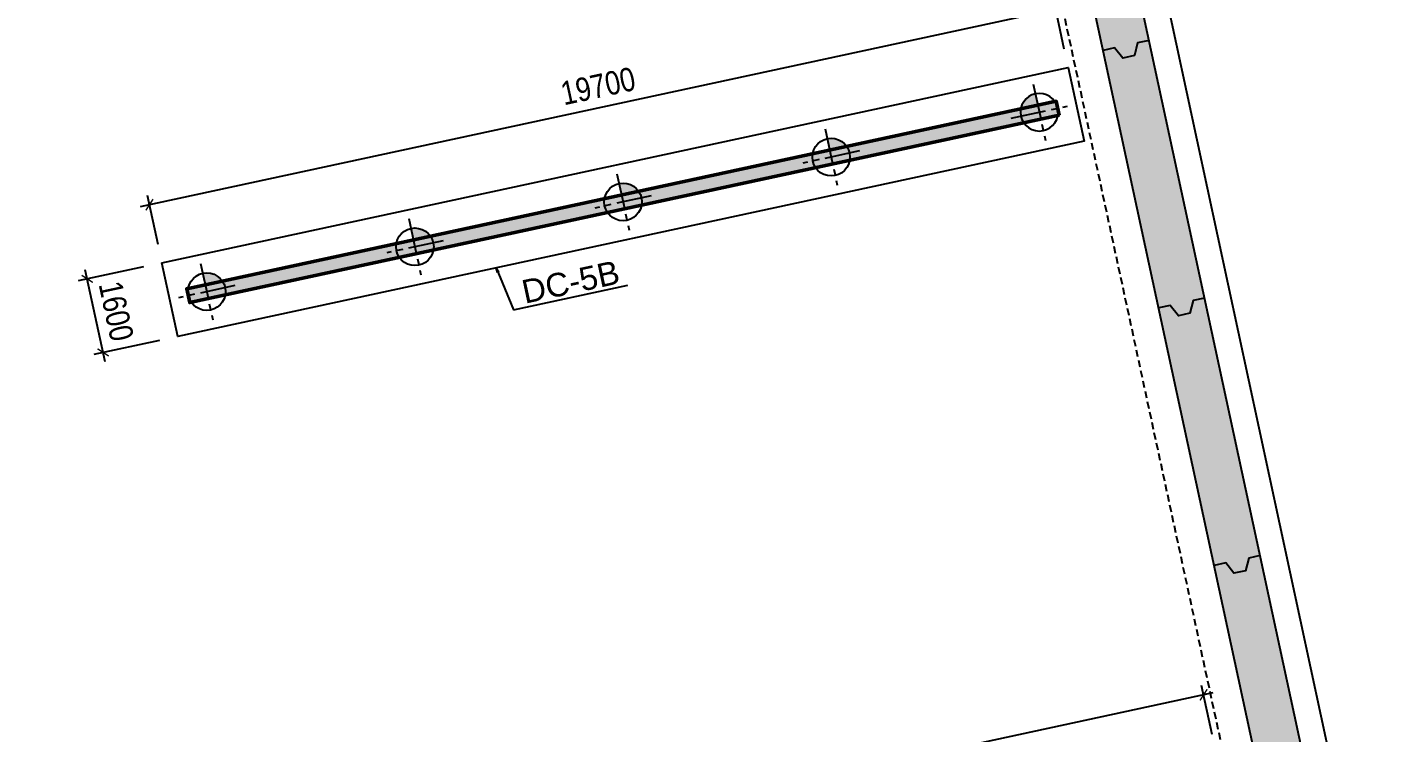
# Model space of a CAD drawing. Header units: millimetres. Extents: x -1534340 to 1713810, y -1348191 to 1114081.
# Drawn here: x 751555 to 780223, y -302906 to -287899 of the extents above; entities that cross this region are included whole.
import ezdxf
from ezdxf.xclip import XClip

# ---------------------------------------------------------------- set-up
doc = ezdxf.new("R2010")
doc.units = ezdxf.units.MM
doc.header["$LTSCALE"] = 100
doc.header["$XCLIPFRAME"] = 0
doc.header["$PDMODE"] = 32
doc.header["$PDSIZE"] = 2.5
for name, pattern in [('CENTER2', [1.125, 0.75, -0.125, 0.125, -0.125]), ('DASHED', [4.5, 3, -1.5]), ('Xref_ST_MBDV Cot vach 30.7.2022$0$DASHDOT', [1, 0.5, -0.25, 0, -0.25])]:
    doc.linetypes.add(name, pattern=pattern)
for name, color, linetype in [('ccu11-Dim', 8, 'Continuous'), ('ccu11-Khuat', 9, 'DASHED'), ('ccu12-Pile', 4, 'Continuous'), ('ccu12-Thay', 7, 'Continuous'), ('KC-Betong', 6, 'Continuous'), ('KC2-DIM', 251, 'Continuous'), ('Xref_ST_MBDV Cot vach 30.7.2022$0$Xref_ST_MBDV Cot vach 30.7.2022|Xref_ST_MBDV Cot vach 30.7.2022|Xref_ST_MBDV Cot vach 30.7.2022|Xref_ST_MBDV Cot vach 30.7.2022|A-CORE-OTLN', 2, 'Continuous'), ('Xref_ST_MBDV Cot vach 30.7.2022$0$Xref_ST_MBDV Cot vach 30.7.2022|Xref_ST_MBDV Cot vach 30.7.2022|Xref_ST_MBDV Cot vach 30.7.2022|Xref_ST_MBDV Cot vach 30.7.2022|A-WALL-PATT', 251, 'Continuous'), ('Xref_ST_MBDV Cot vach 30.7.2022$0$Xref_ST_MBDV Cot vach 30.7.2022|Xref_ST_MBDV Cot vach 30.7.2022|Xref_ST_MBDV Cot vach 30.7.2022|Xref_ST_MBDV Cot vach 30.7.2022|ccu12-Thay', 7, 'Continuous'), ('Xref_ST_MBDV Cot vach 30.7.2022$0$Xref_ST_MBDV Cot vach 30.7.2022|Xref_ST_MBDV Cot vach 30.7.2022|Xref_ST_MBDV Cot vach 30.7.2022|Xref_ST_MBDV Cot vach 30.7.2022|Site_plot line', 1, 'Xref_ST_MBDV Cot vach 30.7.2022$0$DASHDOT')]:
    doc.layers.add(name, color=color, linetype=linetype)
for name, color, linetype, lineweight in [('ccu12-Tencaukien', 9, 'Continuous', 15), ('KT-Net cot', 2, 'Continuous', 50), ('KT-Vat lieu', 250, 'Continuous', 9)]:
    doc.layers.add(name, color=color, linetype=linetype, lineweight=lineweight)
doc.styles.add('Arial', font='arial.ttf', dxfattribs={"width": 0.7})
doc.styles.add('Arial Narrow', font='ARIALN.TTF')
doc.dimstyles.new('ccu11-100x2', dxfattribs={"dimscale": 100, "dimtxt": 2.5, "dimasz": 1, "dimexe": 1, "dimexo": 2, "dimgap": 1, "dimtad": 1, "dimdec": 0, "dimlfac": 0.5, "dimrnd": 5, "dimdsep": 46, "dimtxsty": 'Arial', "dimblk": 'ARCHTICK', "dimcen": -1, "dimdle": 1, "dimclrd": 256, "dimclre": 256, "dimclrt": 31, "dimadec": 0, "dimazin": 2, "dimtfac": 0.1, "dimtdec": 0, "dimtmove": 0, "dimatfit": 1, "dimldrblk": 'ARCHTICK', "dimfxl": 1, "dimtvp": 0.833333, "dimtolj": 1, "dimtzin": 12, "dimarcsym": 0})
doc.dimstyles.new('ccu12-200', dxfattribs={"dimscale": 200, "dimtxt": 2.5, "dimasz": 1, "dimexe": 1, "dimexo": 2, "dimgap": 1, "dimtad": 1, "dimdec": 0, "dimrnd": 5, "dimdsep": 46, "dimtxsty": 'Arial Narrow', "dimblk": 'ARCHTICK', "dimcen": -1, "dimdle": 1, "dimclrd": 256, "dimclre": 256, "dimclrt": 3, "dimadec": 0, "dimazin": 2, "dimtfac": 0.1, "dimtdec": 0, "dimtmove": 0, "dimatfit": 1, "dimldrblk": 'ARCHTICK', "dimfxl": 1, "dimtvp": 0.833333, "dimtolj": 1, "dimtzin": 12, "dimarcsym": 0})

# ---------------------------------------------------------------- blocks, each defined once
blk = doc.blocks.new('Xref_ST_MBDV Cot vach 30.7.2022$0$Tuong Vay01-flat-1')
at = {"layer": 'Xref_ST_MBDV Cot vach 30.7.2022$0$Xref_ST_MBDV Cot vach 30.7.2022|Xref_ST_MBDV Cot vach 30.7.2022|Xref_ST_MBDV Cot vach 30.7.2022|Xref_ST_MBDV Cot vach 30.7.2022|A-WALL-PATT'}
h = blk.add_hatch(dxfattribs=at)
h.set_pattern_fill('ACET-2D-VATLIEU04', color=256, scale=50, pattern_type=2)
h.set_pattern_definition([(50, (-11139561.84, -1407213.45), (-225.902474, 189.5546825), [37.5, -412.5]), (355, (-11139561.84, -1407213.45), (32.127212, 367.215716), [30, -330]), (100.4514, (-11139531.95, -1407216.06), (-341.231527, -62.944187), [31.870095, -350.571056]), (46.1842, (-11139561.84, -1407113.45), (-319.180497, 306.252097), [56.25, -618.75]), (96.6356, (-11139517.37, -1407120.34), (-516.995922, -60.144022), [47.805144, -525.8565]), (351.1842, (-11139561.84, -1407113.45), (84.740774, 546.39543), [45, -495]), (21, (-11139511.84, -1407138.45), (-105.680822, 275.3079534), [37.5, -412.5]), (326, (-11139511.84, -1407138.45), (206.128805, 305.59852), [30, -330]), (71.4514, (-11139486.97, -1407155.22), (-328.963765, 110.380101), [31.870095, -350.571056]), (37.5, (-11139561.84, -1407213.45), (-78.1345294, 101.8269012), [0, -326, 0, -335, 0, -331.25]), (7.5, (-11139561.84, -1407213.45), (-23.2793464, 176.824191), [0, -191, 0, -318.5, 0, -126.25]), (327.5, (-11139673.34, -1407213.45), (71.9444175, 112.9301145), [0, -125, 0, -390, 0, -517.5000003]), (317.5, (-11139723.34, -1407213.45), (158.0205496, 172.449169), [0, -162.5, 0, -259, 0, -367.5]), (45, (-11139561.84, -1407213.45), (-150.260191, 150.260191), []), (45, (-11139561.84, -1407152.2), (-150.260191, 150.260191), [])])
h.paths.add_polyline_path([(-82665, -118500), (-81837, -121132), (-80903, -123728), (-79863, -126284), (-78720, -128795), (-77475, -131258), (-76131, -133667), (-74689, -136020), (-73153, -138312), (-71525, -140539), (-69807, -142699), (-68002, -144786), (-66114, -146798), (-64145, -148731), (-62100, -150582), (-59980, -152349), (-57790, -154027), (-55533, -155614), (-53213, -157109), (-50835, -158507), (-48401, -159807), (-45916, -161007), (-43385, -162104), (-40811, -163097), (-38198, -163985), (-35551, -164765), (-32875, -165436), (-30174, -165998), (-27451, -166448), (-24702, -166789), (-4397, -168938), (36420, -167648), (41836, -160719), (12445, -24368), (8473, -9249), (-4719, -5521), (-10557, -9947), (-34021, -27848), (-39777, -32009), (-41249, -35294), (-45787, -38574), (-49368, -38942), (-57644, -44924), (-59845, -46601), (-61969, -48362), (-64020, -50208), (-65993, -52137), (-67887, -54144), (-69696, -56226), (-71420, -58381), (-73054, -60604), (-74596, -62892), (-76043, -65242), (-77394, -67648), (-78645, -70107), (-79794, -72615), (-80841, -75168), (-81782, -77762), (-82617, -80392), (-83343, -83054), (-83961, -85743), (-84468, -88455), (-84865, -91186), (-85149, -93930), (-85321, -96684), (-85381, -99530), (-85329, -102201), (-85163, -104955), (-84886, -107701), (-84496, -110432), (-83996, -113146), (-83385, -115836)], flags=16)
h.paths.add_polyline_path([(-83625, -118781), (-82785, -121452), (-81837, -124086), (-80781, -126680), (-79621, -129228), (-78358, -131727), (-76994, -134172), (-75531, -136560), (-73973, -138886), (-72320, -141146), (-70577, -143337), (-68746, -145455), (-66829, -147497), (-64832, -149459), (-62755, -151337), (-60604, -153130), (-58382, -154833), (-56092, -156444), (-53738, -157960), (-51324, -159379), (-48854, -160699), (-46333, -161916), (-43764, -163030), (-41151, -164038), (-38500, -164938), (-35814, -165730), (-33098, -166411), (-30357, -166981), (-27595, -167438), (-24816, -167783), (-4434, -169940), (36920, -168633), (42913, -160966), (13418, -24135), (9295, -8442), (-4926, -4424), (-11163, -9151), (-34617, -27045), (-40580, -31355), (-42052, -34640), (-46156, -37607), (-49737, -37975), (-58240, -44121), (-60467, -45819), (-62623, -47605), (-64704, -49479), (-66707, -51435), (-68628, -53472), (-70465, -55586), (-72214, -57772), (-73872, -60029), (-75437, -62350), (-76905, -64734), (-78276, -67176), (-79545, -69672), (-80712, -72217), (-81774, -74808), (-82729, -77440), (-83576, -80109), (-84314, -82810), (-84940, -85539), (-85455, -88291), (-85857, -91062), (-86146, -93847), (-86321, -96642), (-86382, -99529), (-86328, -102241), (-86160, -105036), (-85879, -107821), (-85484, -110593), (-84976, -113347), (-84356, -116078)])
at = {"layer": 'Xref_ST_MBDV Cot vach 30.7.2022$0$Xref_ST_MBDV Cot vach 30.7.2022|Xref_ST_MBDV Cot vach 30.7.2022|Xref_ST_MBDV Cot vach 30.7.2022|Xref_ST_MBDV Cot vach 30.7.2022|A-CORE-OTLN', "color": 6}
for points in [[(-27595, -167438), (-24816, -167783), (-4434, -169940), (36920, -168633), (42913, -160966), (13418, -24135)], [(-27451, -166448), (-24702, -166789), (-4397, -168938), (36420, -167648), (41836, -160719), (12445, -24368)]]:
    blk.add_lwpolyline(points, dxfattribs=at)
at = {"layer": 'Xref_ST_MBDV Cot vach 30.7.2022$0$Xref_ST_MBDV Cot vach 30.7.2022|Xref_ST_MBDV Cot vach 30.7.2022|Xref_ST_MBDV Cot vach 30.7.2022|Xref_ST_MBDV Cot vach 30.7.2022|ccu12-Thay', "ltscale": 10}
for points in [[(32888, -114461), (32644, -114513), (32575, -114784), (32330, -114837), (32155, -114619), (31911, -114671)], [(34068, -119935), (33824, -119987), (33755, -120258), (33510, -120311), (33335, -120093), (33091, -120145)], [(35248, -125409), (35004, -125462), (34935, -125733), (34690, -125785), (34515, -125567), (34271, -125620)]]:
    blk.add_lwpolyline(points, dxfattribs=at)
at = {"layer": 'Xref_ST_MBDV Cot vach 30.7.2022$0$Xref_ST_MBDV Cot vach 30.7.2022|Xref_ST_MBDV Cot vach 30.7.2022|Xref_ST_MBDV Cot vach 30.7.2022|Xref_ST_MBDV Cot vach 30.7.2022|Site_plot line', "ltscale": 5000}
blk.add_line((43505, -161101), (13953, -24007), dxfattribs=at)
blk = doc.blocks.new('D800.')
at = {"layer": 'ccu12-Pile', "ltscale": 0.5}
h = blk.add_hatch(color=250, dxfattribs=at)
h.dxf.hatch_style = 1
h.paths.add_polyline_path([(0, 0), (400, 0, 0.414214), (0, 400)])
at = {"layer": 'ccu12-Pile', "color": 13, "linetype": 'CENTER2', "ltscale": 10}
for p, q in [((0, 613), (0, -613)), ((613, 0), (-613, 0))]:
    blk.add_line(p, q, dxfattribs=at)
at = {"layer": 'ccu12-Pile', "ltscale": 0.5}
blk.add_circle((0, 0), 400, dxfattribs=at)
blk = doc.blocks.new('_ARCHTICK')
at = {"color": 0, "linetype": 'ByBlock', "const_width": 0.15}
blk.add_lwpolyline([(-0.5, -0.5), (0.5, 0.5)], dxfattribs=at)
blk = doc.blocks.new('*D770')
at = {"layer": 'ccu11-Dim', "lineweight": -2, "ltscale": 0.5, "transparency": 16777216}
for p, q in [((773611, -287484), (753962, -291719)), ((773597, -288369), (773373, -287331)), ((754340, -292520), (754116, -291482))]:
    blk.add_line(p, q, dxfattribs=at)
at = {"layer": 'Defpoints', "color": 0, "ltscale": 0.5, "transparency": 16777216}
for p in [(773682, -288760), (754158, -291677), (754424, -292911)]:
    blk.add_point(p, dxfattribs=at)
at = {"layer": 'ccu11-Dim', "lineweight": -2, "ltscale": 0.5, "transparency": 16777216, "xscale": 200, "yscale": 200, "zscale": 200}
for p, rotation in [((773416, -287526), 12.16425705640879), ((754158, -291677), 192.1642570564088)]:
    blk.add_blockref('_ARCHTICK', p, dxfattribs=dict(at, rotation=rotation))
at = {"layer": 'ccu11-Dim', "color": 3, "ltscale": 0.5, "transparency": 16777216, "insert": (763691, -289157), "char_height": 500, "attachment_point": 5, "rotation": 12.1643, "style": 'Arial Narrow'}
blk.add_mtext('\\A1;19700', dxfattribs=at)
blk = doc.blocks.new('*D771')
at = {"layer": 'ccu11-Dim', "lineweight": -2, "ltscale": 0.5, "transparency": 16777216}
for p, q in [((754033, -292995), (752641, -293295)), ((753216, -295013), (752794, -293058)), ((754370, -294560), (752978, -294860))]:
    blk.add_line(p, q, dxfattribs=at)
at = {"layer": 'Defpoints', "color": 0, "ltscale": 0.5, "transparency": 16777216}
for p in [(754424, -292911), (752836, -293253), (754761, -294475)]:
    blk.add_point(p, dxfattribs=at)
at = {"layer": 'ccu11-Dim', "lineweight": -2, "ltscale": 0.5, "transparency": 16777216, "xscale": 200, "yscale": 200, "zscale": 200}
for p, rotation in [((752836, -293253), 102.1642570564034), ((753174, -294817), 282.1642570564034)]:
    blk.add_blockref('_ARCHTICK', p, dxfattribs=dict(at, rotation=rotation))
at = {"layer": 'ccu11-Dim', "color": 3, "ltscale": 0.5, "transparency": 16777216, "insert": (753450, -293939), "char_height": 500, "attachment_point": 5, "rotation": 282.1643, "style": 'Arial Narrow'}
blk.add_mtext('\\A1;1600', dxfattribs=at)
blk = doc.blocks.new('*D772')
at = {"layer": 'ccu11-Dim', "lineweight": -2, "ltscale": 0.5, "transparency": 16777216}
for p, q in [((776754, -302052), (757106, -306288)), ((776740, -302937), (776517, -301899)), ((757483, -307088), (757259, -306050))]:
    blk.add_line(p, q, dxfattribs=at)
at = {"layer": 'Defpoints', "color": 0, "ltscale": 0.5, "transparency": 16777216}
for p in [(776825, -303328), (757301, -306245), (757567, -307479)]:
    blk.add_point(p, dxfattribs=at)
at = {"layer": 'ccu11-Dim', "lineweight": -2, "ltscale": 0.5, "transparency": 16777216, "xscale": 200, "yscale": 200, "zscale": 200}
for p, rotation in [((776559, -302094), 12.16425705640863), ((757301, -306245), 192.1642570564087)]:
    blk.add_blockref('_ARCHTICK', p, dxfattribs=dict(at, rotation=rotation))
at = {"layer": 'ccu11-Dim', "color": 3, "ltscale": 0.5, "transparency": 16777216, "insert": (766834, -303725), "char_height": 500, "attachment_point": 5, "rotation": 12.1643, "style": 'Arial Narrow'}
blk.add_mtext('\\A1;19700', dxfattribs=at)
blk = doc.blocks.new('Vach-NN-PN')
at = {"layer": 'KT-Vat lieu'}
h = blk.add_hatch(dxfattribs=at)
h.set_pattern_fill('BTCT', color=256, scale=40)
h.set_pattern_definition([(50, (108165.77, -54076.06), (286.9041, -25.1009), [30, -330]), (355, (108165.77, -54076.06), (-55.5005, 300.8769), [24, -264]), (100.4514, (108189.68, -54078.15), (231.4038, 275.7758), [25.4961, -280.4568]), (46.1842, (108165.77, -53996.06), (426.8964, -66.2076), [45, -495]), (96.6356, (108201.34, -54001.57), (373.865, 389.6471), [38.244, -420.6852]), (351.1842, (108165.77, -53996.06), (373.8648, 389.6474), [36, -396]), (21, (108205.77, -54016.06), (238.7628, -161.0476), [30, -330]), (326, (108205.77, -54016.06), (97.3261, 290.06), [24, -264]), (71.4514, (108225.66, -54029.48), (336.089, 129.0122), [25.4961, -280.4568]), (37.5, (108165.77, -54076.06), (4.86394, 133.15754), [0, -260.8, 0, -268, 0, -265]), (7.5, (108165.77, -54076.06), (105.2278, 157.7647), [0, -152.8, 0, -254.8, 0, -101]), (327.5, (108076.57, -54076.06), (213.52897, -9.02195), [0, -100, 0, -312, 0, -414]), (317.5, (108036.57, -54076.06), (233.27447, 40.042), [0, -130, 0, -207.2, 0, -294]), (45, (108165.77, -54076.06), (-106.066, 106.066), []), (45, (108236.48, -54076.06), (-106.066, 106.066), [])])
h.paths.add_polyline_path([(101952, -953), (101889, -659), (83413, -4642), (83476, -4935)])
at = {"layer": 'KT-Net cot'}
blk.add_lwpolyline([(101952, -953), (101889, -659), (83413, -4642), (83476, -4935)], close=True, dxfattribs=at)

msp = doc.modelspace()

# ---------------------------------------------------------------- linework, layer by layer
at = {"layer": 'ccu11-Khuat', "ltscale": 0.5}
msp.add_lwpolyline([(715155.3, -339529.9), (717885.9, -339868.4), (738140.9, -342012), (778608.9, -340733), (783650.6, -334282.9), (765458.3, -249885.7)], dxfattribs=at)
at = {"layer": 'ccu12-Thay', "ltscale": 0.5}
msp.add_lwpolyline([(754423.9, -292911.2), (773681.6, -288760.1), (774018.7, -290324.1), (754761.1, -294475.2)], close=True, dxfattribs=at)
at = {"layer": 'KC-Betong'}
msp.add_lwpolyline([(773427.6, -289479.8), (773490.8, -289773), (755015.1, -293755.5), (754951.9, -293462.3)], close=True, dxfattribs=at)

# ---------------------------------------------------------------- block references
ref = msp.add_blockref('Xref_ST_MBDV Cot vach 30.7.2022$0$Tuong Vay01-flat-1', (742513.6, -173724.8))
XClip(ref).set_block_clipping_path([(-91541.6736345236, -190955.6682973447), (52438.3255017358, -76158.0499385341)])
at = {"layer": 'ccu12-Thay', "xscale": -1, "rotation": 12.16425705640727}
msp.add_blockref('D800.', (773068.1, -289710.7), dxfattribs=at)
at = {"layer": 'ccu12-Thay', "rotation": 12.16425705640667}
for p in [(768644.7, -290664.2), (764221.3, -291617.7), (759797.9, -292571.1), (755374.5, -293524.6)]:
    msp.add_blockref('D800.', p, dxfattribs=at)
at = {"layer": 'KT-Net cot'}
msp.add_blockref('Vach-NN-PN', (671538.7, -288820.4), dxfattribs=at)

# ---------------------------------------------------------------- texts
at = {"layer": 'ccu12-Tencaukien', "color": 31, "style": 'Arial'}
msp.add_text('DC-5B', height=500, rotation=12.16426, dxfattribs=at).set_placement((762136.4, -293783))

# ---------------------------------------------------------------- dimensions: what is measured, and where the dimension line sits
at = {"layer": 'ccu11-Dim', "ltscale": 0.5}
for p1, p2, distance, picture, middle in [((773681.6, -288760.1), (754423.9, -292911.2), -1262.4, '*D770', (763690.8, -289156.5)), ((754761.1, -294475.2), (754423.9, -292911.2), 1624, '*D771', (753450, -293939.5)), ((776824.7, -303328.4), (757567, -307479.5), -1262.4, '*D772', (766833.9, -303724.8))]:
    dim = msp.add_aligned_dim(p1=p1, p2=p2, distance=distance, dimstyle='ccu12-200', dxfattribs=at)
    dim.commit()
    dim.dimension.update_dxf_attribs({"geometry": picture, "text_midpoint": middle})

# ---------------------------------------------------------------- leaders
at = {"layer": 'KC2-DIM'}
msp.add_leader([(761528.4, -293016.5), (761892.1, -293908.5), (764324.4, -293384.3)], dimstyle='ccu11-100x2', override={"dimgap": 1, "dimtad": 0, "dimldrblk": 'Open'}, dxfattribs=at)

doc.saveas('drawing.dxf')
